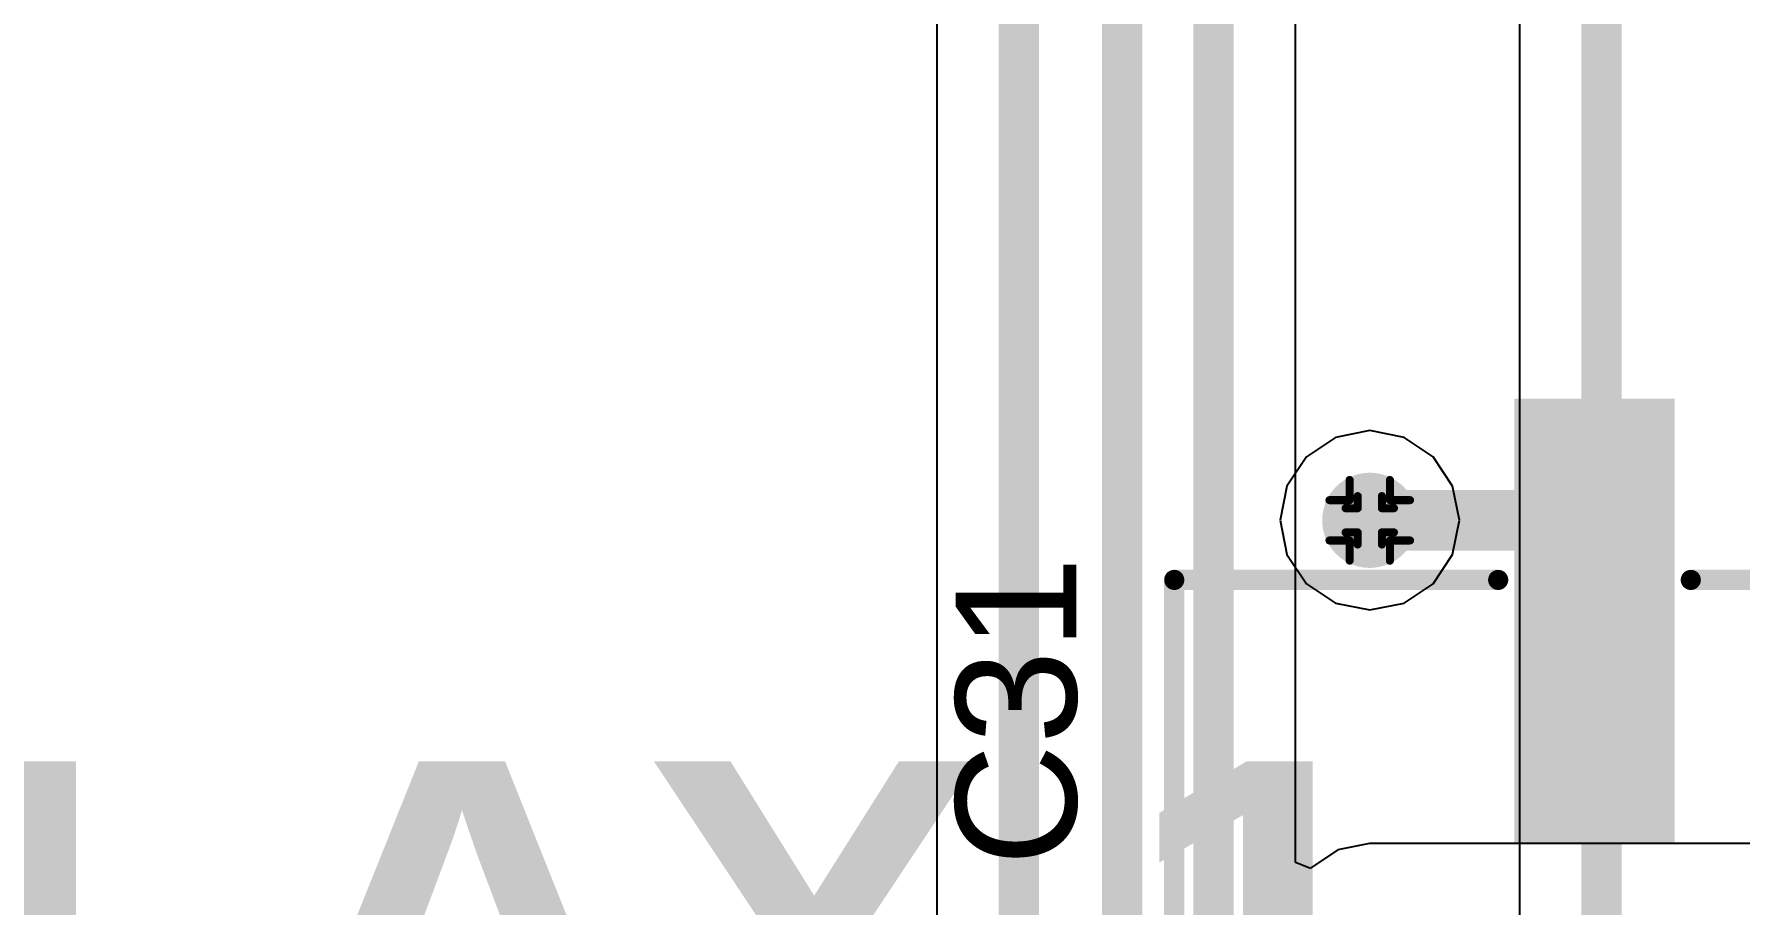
# Model space of a CAD drawing. Header units: inches. Extents: x 0 to 198, y 0 to 199.
# Drawn here: x 2.5763 to 2.9997, y 2.6554 to 2.8714 of the extents above; entities that cross this region are included whole.
import ezdxf

# ---------------------------------------------------------------- set-up
doc = ezdxf.new("R2010")
doc.units = ezdxf.units.IN
doc.header["$MEASUREMENT"] = 0
for name, color, linetype in [('Bottom Layer', 5, 'Continuous'), ('Drill Drawing', 1, 'Continuous'), ('Layer 1', 16, 'Continuous'), ('Layer 2', 76, 'Continuous'), ('Top Layer', 1, 'Continuous'), ('Top Overlay', 2, 'Continuous'), ('Top Paste', 8, 'Continuous'), ('Top Solder', 216, 'Continuous'), ('Via Holes', 16, 'Continuous')]:
    doc.layers.add(name, color=color, linetype=linetype)
doc.styles.add('Arial', font='', dxfattribs={"height": 0.2})
doc.styles.add('Arial Black_Bold', font='', dxfattribs={"height": 0.2})
doc.styles.get('Arial').set_extended_font_data('Arial')
doc.styles.get('Arial Black_Bold').set_extended_font_data('Arial Black', bold=True)

# ---------------------------------------------------------------- blocks, each defined once
blk = doc.blocks.new('RVT1E470M0505_346')
at = {"layer": 'Top Layer'}
for points in [[(-0.14763, 0.01791), (-0.04133, 0.01791), (-0.04133, -0.01791), (-0.14763, -0.01791)], [(0.04133, 0.01791), (0.14763, 0.01791), (0.14763, -0.01791), (0.04133, -0.01791)]]:
    blk.add_hatch(color=1, dxfattribs=at).paths.add_polyline_path(points)
at = {"layer": 'Top Paste'}
for points in [[(-0.14763, 0.01791), (-0.04133, 0.01791), (-0.04133, -0.01791), (-0.14763, -0.01791)], [(0.04133, 0.01791), (0.14763, 0.01791), (0.14763, -0.01791), (0.04133, -0.01791)]]:
    blk.add_hatch(color=8, dxfattribs=at).paths.add_polyline_path(points)
at = {"layer": 'Top Solder'}
for points in [[(-0.14963, 0.01991), (-0.03933, 0.01991), (-0.03933, -0.01991), (-0.14963, -0.01991)], [(0.03933, 0.01991), (0.14963, 0.01991), (0.14963, -0.01991), (0.03933, -0.01991)]]:
    blk.add_hatch(color=216, dxfattribs=at).paths.add_polyline_path(points)
at = {"layer": 'Top Overlay'}
for points in [[(-0.07067, 0.1043, 0.005, 0.005, 0), (-0.1047, 0.07034, 0.005, 0.005, 0)], [(-0.07067, 0.1043, 0.005, 0.005, 0), (0.1047, 0.1043, 0.005, 0.005, 0)], [(0.1047, 0.1043, 0.005, 0.005, 0), (0.1047, 0.0239, 0.005, 0.005, 0)], [(-0.1047, 0.07034, 0.005, 0.005, 0), (-0.1047, 0.0239, 0.005, 0.005, 0)], [(-0.12948, 0.053, 0.005, 0.005, 0), (-0.12948, 0.025, 0.005, 0.005, 0)], [(-0.14348, 0.039, 0.005, 0.005, 0), (-0.11548, 0.039, 0.005, 0.005, 0)], [(-0.1047, -0.0239, 0.005, 0.005, 0), (-0.1047, -0.07034, 0.005, 0.005, 0)], [(0.1047, -0.0239, 0.005, 0.005, 0), (0.1047, -0.1043, 0.005, 0.005, 0)], [(-0.1047, -0.07034, 0.005, 0.005, 0), (-0.07067, -0.1043, 0.005, 0.005, 0)], [(-0.07067, -0.1043, 0.005, 0.005, 0), (0.1047, -0.1043, 0.005, 0.005, 0)]]:
    blk.add_lwpolyline(points, format="xyseb", dxfattribs=at)
for points in [[(-0.07192, 0.1043, 0.0025, 0.0025, 1), (-0.06942, 0.1043, 0.0025, 0.0025, 1)], [(-0.07192, 0.1043, 0.0025, 0.0025, 1), (-0.06942, 0.1043, 0.0025, 0.0025, 1)], [(0.10345, 0.1043, 0.0025, 0.0025, 1), (0.10595, 0.1043, 0.0025, 0.0025, 1)], [(0.10345, 0.1043, 0.0025, 0.0025, 1), (0.10595, 0.1043, 0.0025, 0.0025, 1)], [(-0.10595, 0.07034, 0.0025, 0.0025, 1), (-0.10345, 0.07034, 0.0025, 0.0025, 1)], [(-0.10595, 0.07034, 0.0025, 0.0025, 1), (-0.10345, 0.07034, 0.0025, 0.0025, 1)], [(-0.13073, 0.053, 0.0025, 0.0025, 1), (-0.12823, 0.053, 0.0025, 0.0025, 1)], [(-0.14473, 0.039, 0.0025, 0.0025, 1), (-0.14223, 0.039, 0.0025, 0.0025, 1)], [(-0.11673, 0.039, 0.0025, 0.0025, 1), (-0.11423, 0.039, 0.0025, 0.0025, 1)], [(-0.13073, 0.025, 0.0025, 0.0025, 1), (-0.12823, 0.025, 0.0025, 0.0025, 1)], [(-0.10595, 0.0239, 0.0025, 0.0025, 1), (-0.10345, 0.0239, 0.0025, 0.0025, 1)], [(0.10345, 0.0239, 0.0025, 0.0025, 1), (0.10595, 0.0239, 0.0025, 0.0025, 1)], [(-0.10595, -0.0239, 0.0025, 0.0025, 1), (-0.10345, -0.0239, 0.0025, 0.0025, 1)], [(0.10345, -0.0239, 0.0025, 0.0025, 1), (0.10595, -0.0239, 0.0025, 0.0025, 1)], [(-0.10595, -0.07034, 0.0025, 0.0025, 1), (-0.10345, -0.07034, 0.0025, 0.0025, 1)], [(-0.10595, -0.07034, 0.0025, 0.0025, 1), (-0.10345, -0.07034, 0.0025, 0.0025, 1)], [(-0.07192, -0.1043, 0.0025, 0.0025, 1), (-0.06942, -0.1043, 0.0025, 0.0025, 1)], [(-0.07192, -0.1043, 0.0025, 0.0025, 1), (-0.06942, -0.1043, 0.0025, 0.0025, 1)], [(0.10345, -0.1043, 0.0025, 0.0025, 1), (0.10595, -0.1043, 0.0025, 0.0025, 1)], [(0.10345, -0.1043, 0.0025, 0.0025, 1), (0.10595, -0.1043, 0.0025, 0.0025, 1)]]:
    blk.add_lwpolyline(points, format="xyseb", close=True, dxfattribs=at)

msp = doc.modelspace()

# ---------------------------------------------------------------- hatches: boundary and pattern name
at = {"layer": 'Bottom Layer'}
h = msp.add_hatch(color=5, dxfattribs=at)
edge = h.paths.add_edge_path()
edge.add_arc((2.9078, 2.7508), 0.01181, 0, 360)
at = {"layer": 'Layer 1'}
h = msp.add_hatch(color=16, dxfattribs=at)
edge = h.paths.add_edge_path()
edge.add_arc((2.9078, 2.7508), 0.01181, 0, 360)
at = {"layer": 'Layer 2'}
h = msp.add_hatch(color=76, dxfattribs=at)
edge = h.paths.add_edge_path()
edge.add_arc((2.9078, 2.7508), 0.01181, 0, 360)
at = {"layer": 'Top Layer'}
h = msp.add_hatch(color=1, dxfattribs=at)
edge = h.paths.add_edge_path()
edge.add_arc((2.9078, 2.7508), 0.01181, 0, 360)
at = {"layer": 'Via Holes'}
h = msp.add_hatch(color=7, dxfattribs=at)
edge = h.paths.add_edge_path()
edge.add_arc((2.9078, 2.7508), 0.00591, 0, 360)

# ---------------------------------------------------------------- linework, layer by layer
at = {"layer": 'Bottom Layer'}
msp.add_line((2.94492, 3.7371), (2.94492, 2.60769), dxfattribs=at)
msp.add_lwpolyline([(2.96531, 2.60769, 0.01, 0.01, 0), (2.96531, 3.74584, 0.01, 0.01, 0)], format="xyseb", dxfattribs=at)
at = {"layer": 'Drill Drawing'}
for points in [[(2.9028, 2.7558, 0.002, 0.002, 0), (2.9028, 2.7608, 0.002, 0.002, 0)], [(2.9028, 2.7608, 0.002, 0.002, 0), (2.9128, 2.7608, 0.002, 0.002, 0)], [(2.9128, 2.7558, 0.002, 0.002, 0), (2.9128, 2.7608, 0.002, 0.002, 0)], [(2.8978, 2.7458, 0.002, 0.002, 0), (2.8978, 2.7558, 0.002, 0.002, 0)], [(2.8978, 2.7558, 0.002, 0.002, 0), (2.9028, 2.7558, 0.002, 0.002, 0)], [(2.9048, 2.7538, 0.002, 0.002, 0), (2.9048, 2.7568, 0.002, 0.002, 0)], [(2.9048, 2.7568, 0.002, 0.002, 0), (2.9108, 2.7568, 0.002, 0.002, 0)], [(2.9108, 2.7538, 0.002, 0.002, 0), (2.9108, 2.7568, 0.002, 0.002, 0)], [(2.9128, 2.7558, 0.002, 0.002, 0), (2.9178, 2.7558, 0.002, 0.002, 0)], [(2.9178, 2.7458, 0.002, 0.002, 0), (2.9178, 2.7558, 0.002, 0.002, 0)], [(2.9018, 2.7478, 0.002, 0.002, 0), (2.9018, 2.7538, 0.002, 0.002, 0)], [(2.9018, 2.7538, 0.002, 0.002, 0), (2.9048, 2.7538, 0.002, 0.002, 0)], [(2.9108, 2.7538, 0.002, 0.002, 0), (2.9138, 2.7538, 0.002, 0.002, 0)], [(2.9138, 2.7478, 0.002, 0.002, 0), (2.9138, 2.7538, 0.002, 0.002, 0)], [(2.9018, 2.7478, 0.002, 0.002, 0), (2.9048, 2.7478, 0.002, 0.002, 0)], [(2.9048, 2.7448, 0.002, 0.002, 0), (2.9048, 2.7478, 0.002, 0.002, 0)], [(2.9108, 2.7478, 0.002, 0.002, 0), (2.9138, 2.7478, 0.002, 0.002, 0)], [(2.9108, 2.7448, 0.002, 0.002, 0), (2.9108, 2.7478, 0.002, 0.002, 0)], [(2.8978, 2.7458, 0.002, 0.002, 0), (2.9028, 2.7458, 0.002, 0.002, 0)], [(2.9028, 2.7408, 0.002, 0.002, 0), (2.9028, 2.7458, 0.002, 0.002, 0)], [(2.9048, 2.7448, 0.002, 0.002, 0), (2.9108, 2.7448, 0.002, 0.002, 0)], [(2.9128, 2.7458, 0.002, 0.002, 0), (2.9178, 2.7458, 0.002, 0.002, 0)], [(2.9128, 2.7408, 0.002, 0.002, 0), (2.9128, 2.7458, 0.002, 0.002, 0)], [(2.9028, 2.7408, 0.002, 0.002, 0), (2.9128, 2.7408, 0.002, 0.002, 0)]]:
    msp.add_lwpolyline(points, format="xyseb", dxfattribs=at)
for points in [[(2.9023, 2.7608, 0.001, 0.001, 1), (2.9033, 2.7608, 0.001, 0.001, 1)], [(2.9023, 2.7608, 0.001, 0.001, 1), (2.9033, 2.7608, 0.001, 0.001, 1)], [(2.9123, 2.7608, 0.001, 0.001, 1), (2.9133, 2.7608, 0.001, 0.001, 1)], [(2.9123, 2.7608, 0.001, 0.001, 1), (2.9133, 2.7608, 0.001, 0.001, 1)], [(2.8973, 2.7558, 0.001, 0.001, 1), (2.8983, 2.7558, 0.001, 0.001, 1)], [(2.8973, 2.7558, 0.001, 0.001, 1), (2.8983, 2.7558, 0.001, 0.001, 1)], [(2.9023, 2.7558, 0.001, 0.001, 1), (2.9033, 2.7558, 0.001, 0.001, 1)], [(2.9023, 2.7558, 0.001, 0.001, 1), (2.9033, 2.7558, 0.001, 0.001, 1)], [(2.9043, 2.7568, 0.001, 0.001, 1), (2.9053, 2.7568, 0.001, 0.001, 1)], [(2.9043, 2.7568, 0.001, 0.001, 1), (2.9053, 2.7568, 0.001, 0.001, 1)], [(2.9103, 2.7568, 0.001, 0.001, 1), (2.9113, 2.7568, 0.001, 0.001, 1)], [(2.9103, 2.7568, 0.001, 0.001, 1), (2.9113, 2.7568, 0.001, 0.001, 1)], [(2.9123, 2.7558, 0.001, 0.001, 1), (2.9133, 2.7558, 0.001, 0.001, 1)], [(2.9123, 2.7558, 0.001, 0.001, 1), (2.9133, 2.7558, 0.001, 0.001, 1)], [(2.9173, 2.7558, 0.001, 0.001, 1), (2.9183, 2.7558, 0.001, 0.001, 1)], [(2.9173, 2.7558, 0.001, 0.001, 1), (2.9183, 2.7558, 0.001, 0.001, 1)], [(2.9013, 2.7538, 0.001, 0.001, 1), (2.9023, 2.7538, 0.001, 0.001, 1)], [(2.9013, 2.7538, 0.001, 0.001, 1), (2.9023, 2.7538, 0.001, 0.001, 1)], [(2.9043, 2.7538, 0.001, 0.001, 1), (2.9053, 2.7538, 0.001, 0.001, 1)], [(2.9043, 2.7538, 0.001, 0.001, 1), (2.9053, 2.7538, 0.001, 0.001, 1)], [(2.9103, 2.7538, 0.001, 0.001, 1), (2.9113, 2.7538, 0.001, 0.001, 1)], [(2.9103, 2.7538, 0.001, 0.001, 1), (2.9113, 2.7538, 0.001, 0.001, 1)], [(2.9133, 2.7538, 0.001, 0.001, 1), (2.9143, 2.7538, 0.001, 0.001, 1)], [(2.9133, 2.7538, 0.001, 0.001, 1), (2.9143, 2.7538, 0.001, 0.001, 1)], [(2.9013, 2.7478, 0.001, 0.001, 1), (2.9023, 2.7478, 0.001, 0.001, 1)], [(2.9013, 2.7478, 0.001, 0.001, 1), (2.9023, 2.7478, 0.001, 0.001, 1)], [(2.9043, 2.7478, 0.001, 0.001, 1), (2.9053, 2.7478, 0.001, 0.001, 1)], [(2.9043, 2.7478, 0.001, 0.001, 1), (2.9053, 2.7478, 0.001, 0.001, 1)], [(2.9103, 2.7478, 0.001, 0.001, 1), (2.9113, 2.7478, 0.001, 0.001, 1)], [(2.9103, 2.7478, 0.001, 0.001, 1), (2.9113, 2.7478, 0.001, 0.001, 1)], [(2.9133, 2.7478, 0.001, 0.001, 1), (2.9143, 2.7478, 0.001, 0.001, 1)], [(2.9133, 2.7478, 0.001, 0.001, 1), (2.9143, 2.7478, 0.001, 0.001, 1)], [(2.8973, 2.7458, 0.001, 0.001, 1), (2.8983, 2.7458, 0.001, 0.001, 1)], [(2.8973, 2.7458, 0.001, 0.001, 1), (2.8983, 2.7458, 0.001, 0.001, 1)], [(2.9023, 2.7458, 0.001, 0.001, 1), (2.9033, 2.7458, 0.001, 0.001, 1)], [(2.9023, 2.7458, 0.001, 0.001, 1), (2.9033, 2.7458, 0.001, 0.001, 1)], [(2.9043, 2.7448, 0.001, 0.001, 1), (2.9053, 2.7448, 0.001, 0.001, 1)], [(2.9043, 2.7448, 0.001, 0.001, 1), (2.9053, 2.7448, 0.001, 0.001, 1)], [(2.9103, 2.7448, 0.001, 0.001, 1), (2.9113, 2.7448, 0.001, 0.001, 1)], [(2.9103, 2.7448, 0.001, 0.001, 1), (2.9113, 2.7448, 0.001, 0.001, 1)], [(2.9123, 2.7458, 0.001, 0.001, 1), (2.9133, 2.7458, 0.001, 0.001, 1)], [(2.9123, 2.7458, 0.001, 0.001, 1), (2.9133, 2.7458, 0.001, 0.001, 1)], [(2.9173, 2.7458, 0.001, 0.001, 1), (2.9183, 2.7458, 0.001, 0.001, 1)], [(2.9173, 2.7458, 0.001, 0.001, 1), (2.9183, 2.7458, 0.001, 0.001, 1)], [(2.9023, 2.7408, 0.001, 0.001, 1), (2.9033, 2.7408, 0.001, 0.001, 1)], [(2.9023, 2.7408, 0.001, 0.001, 1), (2.9033, 2.7408, 0.001, 0.001, 1)], [(2.9123, 2.7408, 0.001, 0.001, 1), (2.9133, 2.7408, 0.001, 0.001, 1)], [(2.9123, 2.7408, 0.001, 0.001, 1), (2.9133, 2.7408, 0.001, 0.001, 1)]]:
    msp.add_lwpolyline(points, format="xyseb", close=True, dxfattribs=at)
at = {"layer": 'Layer 2'}
for p, q in [((2.9078, 2.77304), (2.89929, 2.77135)), ((2.91631, 2.77135), (2.9078, 2.77304)), ((2.89929, 2.77135), (2.89208, 2.76652)), ((2.92352, 2.76652), (2.91631, 2.77135)), ((2.89208, 2.76652), (2.88725, 2.75931)), ((2.92835, 2.75931), (2.92352, 2.76652)), ((2.88725, 2.75931), (2.88556, 2.7508)), ((2.93004, 2.7508), (2.92835, 2.75931)), ((2.88556, 2.7508), (2.88725, 2.74229)), ((2.92835, 2.74229), (2.93004, 2.7508)), ((2.88725, 2.74229), (2.89208, 2.73508)), ((2.92352, 2.73508), (2.92835, 2.74229)), ((2.89208, 2.73508), (2.89929, 2.73025)), ((2.91631, 2.73025), (2.92352, 2.73508)), ((2.89929, 2.73025), (2.9078, 2.72856)), ((2.9078, 2.72856), (2.91631, 2.73025))]:
    msp.add_line(p, q, dxfattribs=at)
at = {"layer": 'Top Layer'}
for p, q in [((2.88937, 2.66596), (2.88937, 3.40137)), ((2.80033, 3.37083), (2.80033, 2.29261)), ((2.89991, 2.66908), (2.8933, 2.66466)), ((2.90772, 2.67064), (2.89991, 2.66908)), ((3.29282, 2.67064), (2.90772, 2.67064)), ((2.90772, 2.67064), (2.90772, 2.67064)), ((2.89306, 2.66443), (2.88937, 2.66596)), ((2.8933, 2.66466), (2.89306, 2.66443)), ((2.8933, 2.66466), (2.8933, 2.66466))]:
    msp.add_line(p, q, dxfattribs=at)
for points in [[(2.86898, 2.05242, 0.01, 0.01, 0), (2.86898, 3.40137, 0.01, 0.01, 0)], [(2.84634, 2.06634, 0.01, 0.01, 0), (2.84634, 3.38866, 0.01, 0.01, 0)], [(2.82072, 2.08962, 0.01, 0.01, 0), (2.82072, 3.37928, 0.01, 0.01, 0)], [(2.906, 2.749, 0.015, 0.015, -0.414214), (2.9078, 2.7508, 0.015, 0.015, 0)], [(2.9078, 2.7508, 0.015, 0.015, 0), (2.96357, 2.7508, 0.015, 0.015, 0)]]:
    msp.add_lwpolyline(points, format="xyseb", dxfattribs=at)
for points in [[(2.90225, 2.749, 0.0075, 0.0075, 1), (2.90975, 2.749, 0.0075, 0.0075, 1)], [(2.90405, 2.7508, 0.0075, 0.0075, 1), (2.91155, 2.7508, 0.0075, 0.0075, 1)], [(2.90405, 2.7508, 0.0075, 0.0075, 1), (2.91155, 2.7508, 0.0075, 0.0075, 1)], [(2.95982, 2.7508, 0.0075, 0.0075, 1), (2.96732, 2.7508, 0.0075, 0.0075, 1)]]:
    msp.add_lwpolyline(points, format="xyseb", close=True, dxfattribs=at)

# ---------------------------------------------------------------- block references
at = {"rotation": 90}
msp.add_blockref('RVT1E470M0505_346', (2.96357, 2.63132), dxfattribs=at)

# ---------------------------------------------------------------- texts
at = {"layer": 'Top Overlay'}
for s, height, rotation, style, p in [('C31', 0.03, 90, 'Arial', (2.835, 2.66501)), ('RELAY 1', 0.07874, 360, 'Arial Black_Bold', (2.38528, 2.61227))]:
    msp.add_text(s, height=height, rotation=rotation, dxfattribs=dict(at, style=style)).set_placement(p)

doc.saveas('drawing.dxf')
